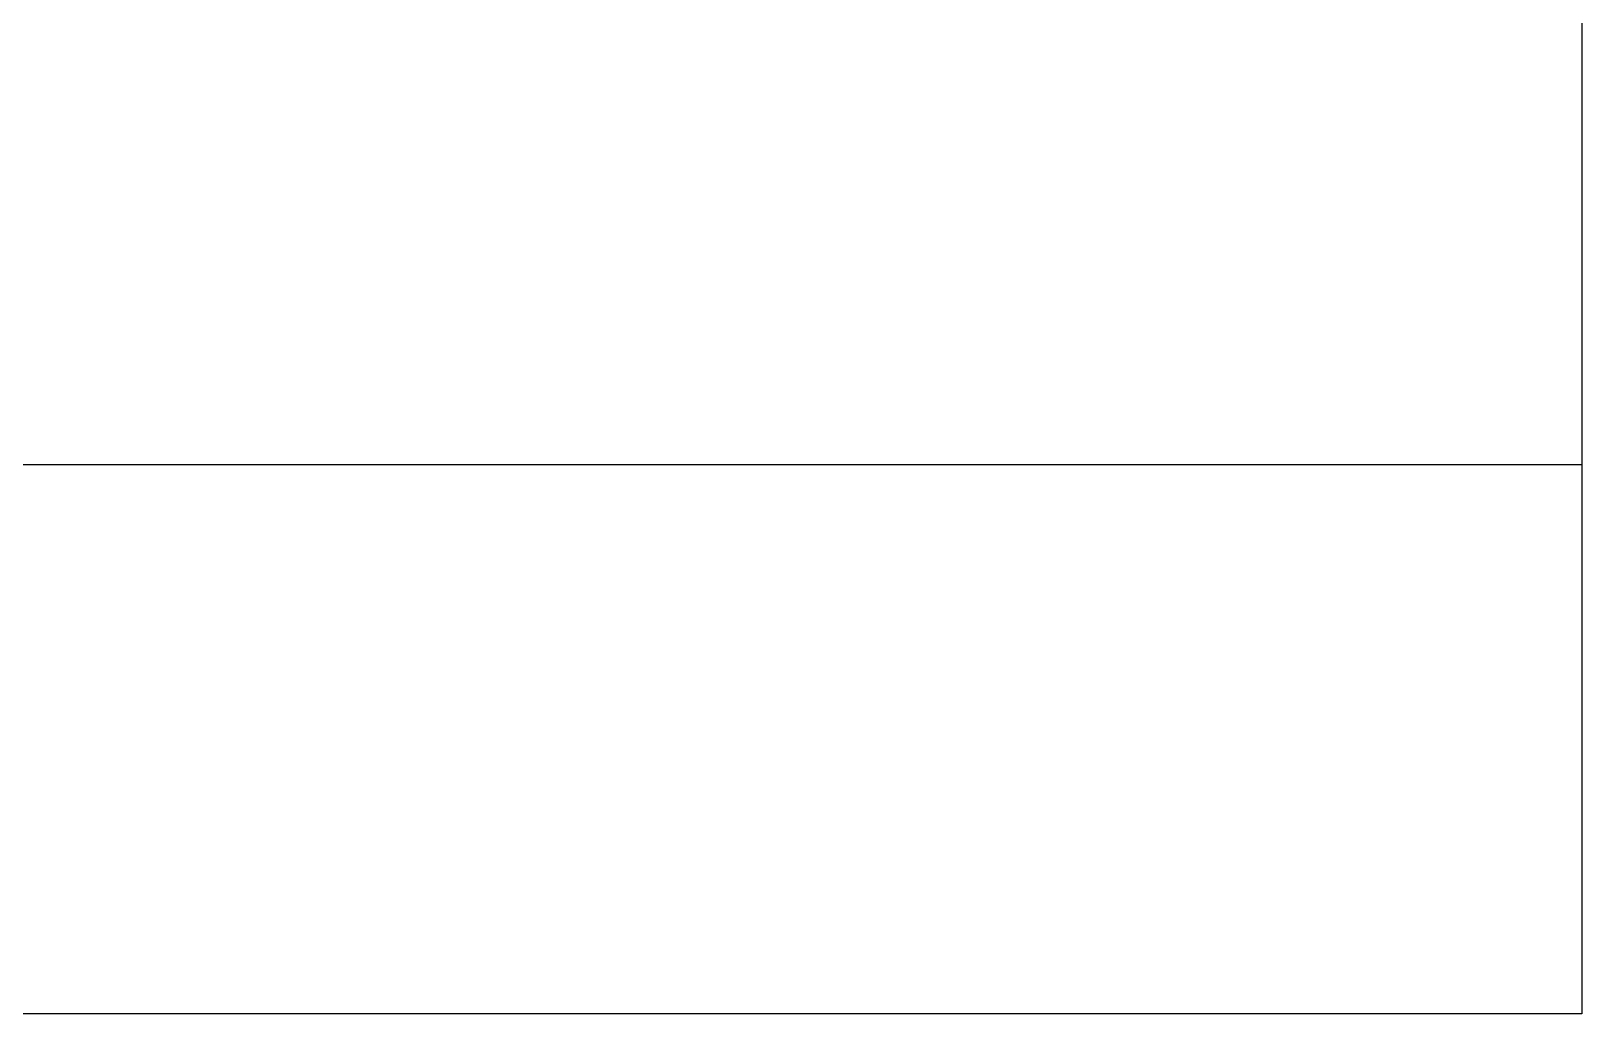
# Model space of a CAD drawing. Extents: x 941299 to 942979, y 2579300 to 2579597.
# Drawn here: x 942860.987 to 942864.517, y 2579502.184 to 2579504.422 of the extents above; entities that cross this region are included whole.
import ezdxf

# ---------------------------------------------------------------- set-up
doc = ezdxf.new("R2010")
doc.units = 0
doc.layers.get('0').update_dxf_attribs({"linetype": 'CONTINUOUS'})

msp = doc.modelspace()

# ---------------------------------------------------------------- linework, layer by layer
for p, q in [((942864.51714, 2579504.9838), (942864.51714, 2579503.4338)), ((942864.51714, 2579504.9838), (942864.51714, 2579503.4338)), ((942864.51714, 2579503.4338), (942842.06456, 2579503.4338)), ((942864.51714, 2579503.4338), (942864.51714, 2579502.1838)), ((942864.51714, 2579502.1838), (942842.06456, 2579502.1838))]:
    msp.add_line(p, q)

doc.saveas('drawing.dxf')
